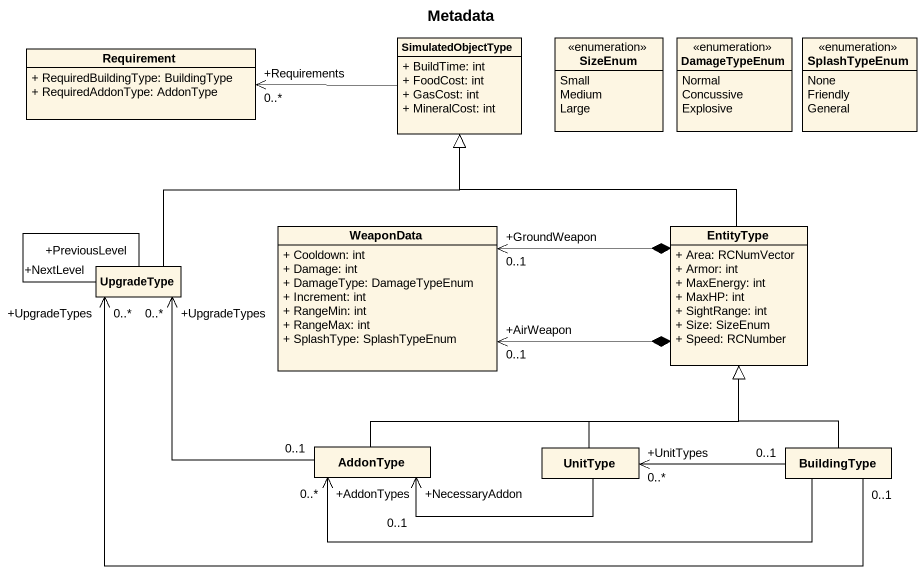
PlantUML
@startuml
title Metadata
hide circle
hide empty members
skinparam classAttributeIconSize 0
class Requirement {
  + RequiredBuildingType: BuildingType
  + RequiredAddonType: AddonType
}
class SimulatedObjectType {
  + BuildTime: int
  + FoodCost: int
  + GasCost: int
  + MineralCost: int
}
enum SizeEnum {
  Small
  Medium
  Large
}
enum DamageTypeEnum {
  Normal
  Concussive
  Explosive
}
enum SplashTypeEnum {
  None
  Friendly
  General
}
class WeaponData {
  + Cooldown: int
  + Damage: int
  + DamageType: DamageTypeEnum
  + Increment: int
  + RangeMin: int
  + RangeMax: int
  + SplashType: SplashTypeEnum
}
class EntityType {
  + Area: RCNumVector
  + Armor: int
  + MaxEnergy: int
  + MaxHP: int
  + SightRange: int
  + Size: SizeEnum
  + Speed: RCNumber
}
class UpgradeType
class AddonType
class UnitType
class BuildingType
SimulatedObjectType -left-> "+Requirements\n0..*" Requirement
WeaponData "+AirWeapon\n0..1" <-right-* EntityType
WeaponData "+GroundWeapon\n0..1" <-right-* EntityType
EntityType -up-|> SimulatedObjectType
UpgradeType -up-|> SimulatedObjectType
UpgradeType "+PreviousLevel" -- "+NextLevel" UpgradeType
AddonType -right-|> EntityType
AddonType "0..1" -up-> "+UpgradeTypes\n0..*" UpgradeType
UnitType -up-|> EntityType
UnitType -left-> "+NecessaryAddon\n0..1" AddonType
BuildingType -up-|> EntityType
BuildingType "0..1" -left-> "+UpgradeTypes\n0..*" UpgradeType
BuildingType -left-> "+AddonTypes\n0..*" AddonType
BuildingType "0..1" -left-> "+UnitTypes\n0..*" UnitType
@enduml
